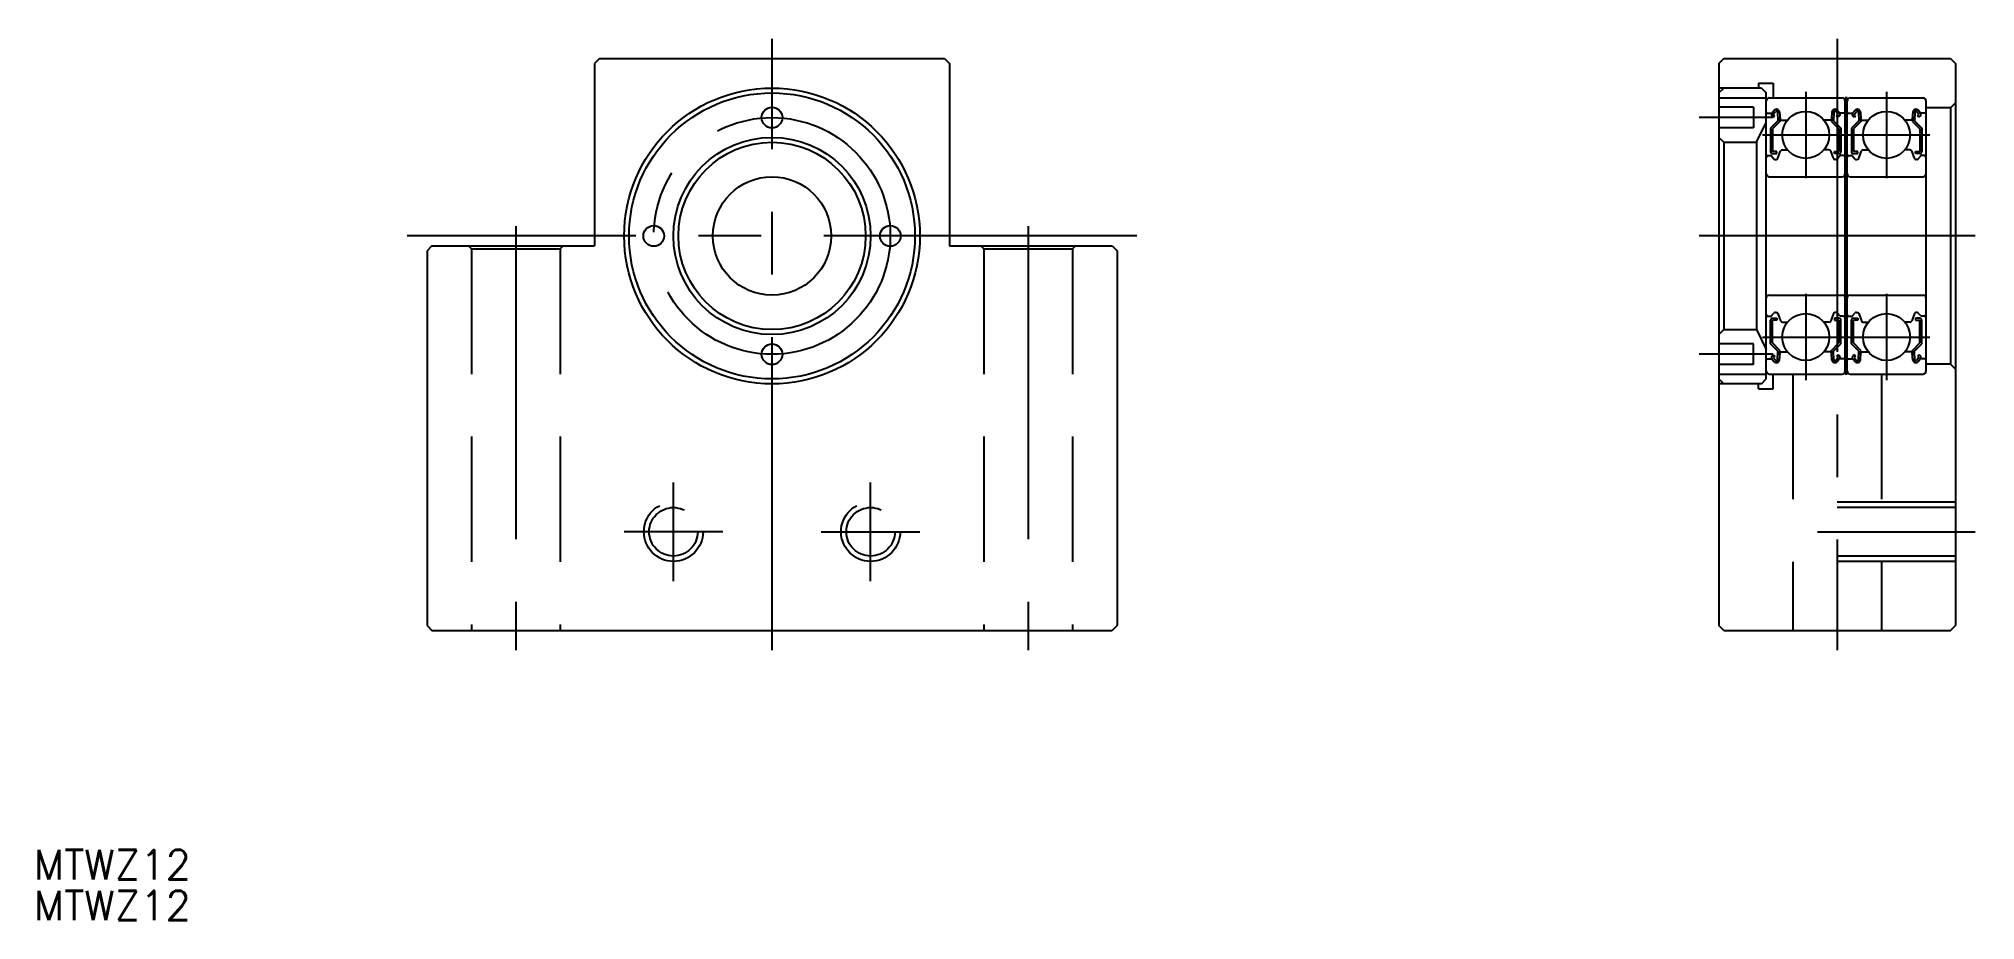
# Model space of a CAD drawing. Extents: x -74 to 122, y -69 to 20.
import ezdxf

# ---------------------------------------------------------------- set-up
doc = ezdxf.new("R2010")
doc.units = 0
doc.linetypes.add('CENTER', pattern=[50.8, 31.75, -6.35, 6.35, -6.35])
doc.linetypes.add('DASHED', pattern=[19.05, 12.7, -6.35])
doc.layers.get('0').update_dxf_attribs({"linetype": 'CONTINUOUS'})
doc.layers.add('CENTER', color=1, linetype='CONTINUOUS')
doc.styles.get("Standard").update_dxf_attribs({"font": 'txt.shx', "height": 3, "bigfont": 'bigfont.shx'})

msp = doc.modelspace()

# ---------------------------------------------------------------- linework, layer by layer
at = {"color": 7, "linetype": 'CONTINUOUS'}
for p, q in [((-17.5, 18), (-18, 17.5)), ((-17.5, 18), (17.5, 18)), ((17.5, 18), (18, 17.5)), ((96.07, 17.5), (96.57, 18)), ((96.57, 18), (119.57, 18)), ((119.57, 18), (120.07, 17.5)), ((-18, 17.5), (-18, -1)), ((18, 17.5), (18, -1)), ((96.07, 17.5), (96.07, -39.5)), ((120.07, 17.5), (120.07, -39.5)), ((96.07, 14.5), (96.57, 15)), ((100.37, 15), (96.07, 15)), ((100.07, 15.5), (100.07, 15)), ((100.07, 15.5), (101.57, 15.5)), ((100.37, 15), (100.87, 14.5)), ((100.87, -14.5), (100.87, 14.5)), ((101.17, 14), (108.57, 14)), ((101.57, 15.5), (101.57, 14)), ((108.87, -14), (108.87, 14)), ((109.07, 14), (108.87, 14)), ((109.07, -14), (109.07, 14)), ((109.37, 14), (116.77, 14)), ((99.57, 13.05), (96.07, 13.05)), ((99.57, 13.05), (99.57, 10.95)), ((100.97, 12.45), (101.43, 12.45)), ((101.43, 12.45), (101.68, 12.75)), ((101.61, 12.04), (101.45, 12.17)), ((101.58, 12.32), (101.83, 12.62)), ((101.73, 12.19), (101.58, 12.32)), ((101.61, 12.04), (101.73, 12.19)), ((102.01, 12.56), (102.05, 11.68)), ((102.21, 12.58), (102.27, 11.84)), ((102.25, 12.07), (102.25, 11.6)), ((107.53, 12.58), (107.47, 11.84)), ((107.49, 12.07), (107.49, 11.6)), ((107.73, 12.56), (107.69, 11.68)), ((108.16, 12.32), (107.91, 12.62)), ((108, 12.19), (108.16, 12.32)), ((108.13, 12.04), (108, 12.19)), ((108.31, 12.45), (108.06, 12.75)), ((108.13, 12.04), (108.28, 12.17)), ((108.77, 12.45), (108.31, 12.45)), ((109.17, 12.45), (109.63, 12.45)), ((109.63, 12.45), (109.88, 12.75)), ((109.81, 12.04), (109.65, 12.17)), ((109.78, 12.32), (110.03, 12.62)), ((109.93, 12.19), (109.78, 12.32)), ((109.81, 12.04), (109.93, 12.19)), ((110.21, 12.56), (110.25, 11.68)), ((110.41, 12.58), (110.47, 11.84)), ((110.45, 12.07), (110.45, 11.6)), ((115.73, 12.58), (115.67, 11.84)), ((115.69, 12.07), (115.69, 11.6)), ((115.93, 12.56), (115.89, 11.68)), ((116.36, 12.32), (116.11, 12.62)), ((116.2, 12.19), (116.36, 12.32)), ((116.33, 12.04), (116.2, 12.19)), ((116.51, 12.45), (116.26, 12.75)), ((116.33, 12.04), (116.48, 12.17)), ((116.97, 12.45), (116.51, 12.45)), ((117.07, 13.7), (117.07, -13.7)), ((119.57, 13), (117.07, 13)), ((120.07, 13.5), (119.57, 13)), ((119.57, 13), (119.57, -13)), ((99.57, 10.95), (96.07, 10.95)), ((96.07, 10), (96.57, 9.5)), ((99.87, 9.5), (100.87, 11.5)), ((102.05, 11.68), (101.3, 10.93)), ((101.3, 10.93), (101.3, 8.55)), ((102.25, 11.6), (101.5, 10.85)), ((101.5, 10.85), (101.5, 8.55)), ((102.37, 11.75), (103.02, 11.75)), ((107.37, 11.75), (106.72, 11.75)), ((107.49, 11.6), (108.24, 10.85)), ((107.69, 11.68), (108.44, 10.93)), ((108.24, 10.85), (108.24, 8.55)), ((108.44, 10.93), (108.44, 8.55)), ((110.25, 11.68), (109.5, 10.93)), ((109.5, 10.93), (109.5, 8.55)), ((110.45, 11.6), (109.7, 10.85)), ((109.7, 10.85), (109.7, 8.55)), ((110.57, 11.75), (111.22, 11.75)), ((115.57, 11.75), (114.92, 11.75)), ((115.69, 11.6), (116.44, 10.85)), ((115.89, 11.68), (116.64, 10.93)), ((116.44, 10.85), (116.44, 8.55)), ((116.64, 10.93), (116.64, 8.55)), ((96.57, 9.5), (96.57, -9.5)), ((96.57, 9.5), (99.87, 9.5)), ((99.87, 9.5), (99.87, -9.5)), ((101.07, 8.15), (101.37, 8.15)), ((101.37, 8.15), (101.64, 7.82)), ((101.95, 8.55), (101.5, 8.55)), ((101.5, 8.35), (101.95, 8.35)), ((101.95, 8.35), (101.95, 8.55)), ((102.05, 7.88), (102.32, 8.62)), ((102.51, 8.75), (103.02, 8.75)), ((107.23, 8.75), (106.72, 8.75)), ((107.69, 7.88), (107.42, 8.62)), ((107.79, 8.55), (108.24, 8.55)), ((107.79, 8.35), (107.79, 8.55)), ((108.24, 8.35), (107.79, 8.35)), ((108.37, 8.15), (108.09, 7.82)), ((108.67, 8.15), (108.37, 8.15)), ((109.27, 8.15), (109.57, 8.15)), ((109.57, 8.15), (109.84, 7.82)), ((110.15, 8.55), (109.7, 8.55)), ((109.7, 8.35), (110.15, 8.35)), ((110.15, 8.35), (110.15, 8.55)), ((110.25, 7.88), (110.52, 8.62)), ((110.71, 8.75), (111.22, 8.75)), ((115.43, 8.75), (114.92, 8.75)), ((115.89, 7.88), (115.62, 8.62)), ((115.99, 8.35), (115.99, 8.55)), ((115.99, 8.55), (116.44, 8.55)), ((116.44, 8.35), (115.99, 8.35)), ((116.57, 8.15), (116.29, 7.82)), ((116.87, 8.15), (116.57, 8.15)), ((101.17, 6), (108.57, 6)), ((101.8, 7.75), (101.86, 7.75)), ((107.94, 7.75), (107.87, 7.75)), ((109.37, 6), (116.77, 6)), ((110, 7.75), (110.06, 7.75)), ((116.14, 7.75), (116.07, 7.75)), ((-34.5, -1), (-35, -1.5)), ((-35, -1.5), (-35, -39.5)), ((-34.5, -1), (-18, -1)), ((18, -1), (34.5, -1)), ((34.5, -1), (35, -1.5)), ((35, -1.5), (35, -39.5)), ((101.17, -6), (108.57, -6)), ((101.37, -8.15), (101.64, -7.82)), ((101.8, -7.75), (101.86, -7.75)), ((107.94, -7.75), (107.87, -7.75)), ((108.37, -8.15), (108.09, -7.82)), ((109.37, -6), (116.77, -6)), ((109.57, -8.15), (109.84, -7.82)), ((110, -7.75), (110.06, -7.75)), ((116.14, -7.75), (116.07, -7.75)), ((116.57, -8.15), (116.29, -7.82)), ((96.07, -10), (96.57, -9.5)), ((96.57, -9.5), (99.87, -9.5)), ((99.87, -9.5), (100.87, -11.5)), ((101.07, -8.15), (101.37, -8.15)), ((101.3, -10.93), (101.3, -8.55)), ((101.5, -8.35), (101.95, -8.35)), ((101.95, -8.55), (101.5, -8.55)), ((101.5, -10.85), (101.5, -8.55)), ((101.95, -8.35), (101.95, -8.55)), ((102.05, -7.88), (102.32, -8.62)), ((102.51, -8.75), (103.02, -8.75)), ((102.64, -8.75), (102.64, -8.75)), ((102.76, -8.75), (102.76, -8.75)), ((107.23, -8.75), (106.72, -8.75)), ((107.69, -7.88), (107.42, -8.62)), ((107.79, -8.35), (107.79, -8.55)), ((108.24, -8.35), (107.79, -8.35)), ((107.79, -8.55), (108.24, -8.55)), ((108.24, -10.85), (108.24, -8.55)), ((108.67, -8.15), (108.37, -8.15)), ((108.44, -10.93), (108.44, -8.55)), ((109.27, -8.15), (109.57, -8.15)), ((109.5, -10.93), (109.5, -8.55)), ((109.7, -8.35), (110.15, -8.35)), ((110.15, -8.55), (109.7, -8.55)), ((109.7, -10.85), (109.7, -8.55)), ((110.15, -8.35), (110.15, -8.55)), ((110.25, -7.88), (110.52, -8.62)), ((110.71, -8.75), (111.22, -8.75)), ((110.84, -8.75), (110.84, -8.75)), ((110.96, -8.75), (110.96, -8.75)), ((115.43, -8.75), (114.92, -8.75)), ((115.89, -7.88), (115.62, -8.62)), ((116.44, -8.35), (115.99, -8.35)), ((115.99, -8.35), (115.99, -8.55)), ((115.99, -8.55), (116.44, -8.55)), ((116.44, -10.85), (116.44, -8.55)), ((116.87, -8.15), (116.57, -8.15)), ((116.64, -10.93), (116.64, -8.55)), ((99.57, -10.95), (96.07, -10.95)), ((99.57, -13.05), (99.57, -10.95)), ((102.05, -11.68), (101.3, -10.93)), ((102.25, -11.6), (101.5, -10.85)), ((102.01, -12.56), (102.05, -11.68)), ((102.25, -12.07), (102.25, -11.6)), ((102.37, -11.75), (103.02, -11.75)), ((107.37, -11.75), (106.72, -11.75)), ((107.49, -11.6), (108.24, -10.85)), ((107.49, -12.07), (107.49, -11.6)), ((107.69, -11.68), (108.44, -10.93)), ((107.73, -12.56), (107.69, -11.68)), ((110.25, -11.68), (109.5, -10.93)), ((110.45, -11.6), (109.7, -10.85)), ((110.21, -12.56), (110.25, -11.68)), ((110.45, -12.07), (110.45, -11.6)), ((110.57, -11.75), (111.22, -11.75)), ((115.57, -11.75), (114.92, -11.75)), ((115.69, -11.6), (116.44, -10.85)), ((115.69, -12.07), (115.69, -11.6)), ((115.89, -11.68), (116.64, -10.93)), ((115.93, -12.56), (115.89, -11.68)), ((99.57, -13.05), (96.07, -13.05)), ((100.97, -12.45), (101.43, -12.45)), ((101.43, -12.45), (101.68, -12.75)), ((101.61, -12.04), (101.45, -12.17)), ((101.73, -12.19), (101.58, -12.32)), ((101.58, -12.32), (101.83, -12.62)), ((101.61, -12.04), (101.73, -12.19)), ((102.21, -12.58), (102.27, -11.84)), ((107.53, -12.58), (107.47, -11.84)), ((108.16, -12.32), (107.91, -12.62)), ((108.13, -12.04), (108, -12.19)), ((108, -12.19), (108.16, -12.32)), ((108.31, -12.45), (108.06, -12.75)), ((108.13, -12.04), (108.28, -12.17)), ((108.77, -12.45), (108.31, -12.45)), ((109.17, -12.45), (109.63, -12.45)), ((109.63, -12.45), (109.88, -12.75)), ((109.81, -12.04), (109.65, -12.17)), ((109.93, -12.19), (109.78, -12.32)), ((109.78, -12.32), (110.03, -12.62)), ((109.81, -12.04), (109.93, -12.19)), ((110.41, -12.58), (110.47, -11.84)), ((115.73, -12.58), (115.67, -11.84)), ((116.36, -12.32), (116.11, -12.62)), ((116.33, -12.04), (116.2, -12.19)), ((116.2, -12.19), (116.36, -12.32)), ((116.51, -12.45), (116.26, -12.75)), ((116.33, -12.04), (116.48, -12.17)), ((116.97, -12.45), (116.51, -12.45)), ((119.57, -13), (117.07, -13)), ((120.07, -13.5), (119.57, -13)), ((96.07, -14.5), (96.57, -15)), ((100.37, -15), (96.07, -15)), ((100.07, -15.5), (100.07, -15)), ((100.07, -15.5), (101.57, -15.5)), ((100.37, -15), (100.87, -14.5)), ((101.17, -14), (108.57, -14)), ((101.57, -15.5), (101.57, -14)), ((109.07, -14), (108.87, -14)), ((109.37, -14), (116.77, -14)), ((-35, -39.5), (-34.5, -40)), ((-34.5, -40), (34.5, -40)), ((35, -39.5), (34.5, -40)), ((96.57, -40), (96.07, -39.5)), ((96.57, -40), (119.57, -40)), ((119.57, -40), (120.07, -39.5))]:
    msp.add_line(p, q, dxfattribs=at)
for p, q in [((96.07, 14), (100.87, 14)), ((96.07, -14), (100.87, -14))]:
    msp.add_line(p, q)
at = {"color": 3, "linetype": 'DASHED'}
for p, q in [((-30.5, -1.3), (-30.8, -1)), ((-30.5, -1.3), (-21.5, -1.3)), ((-30.5, -1.3), (-30.5, -40)), ((-21.5, -1.3), (-21.2, -1)), ((-21.5, -1.3), (-21.5, -40)), ((21.5, -1.3), (21.2, -1)), ((21.5, -1.3), (21.5, -40)), ((21.5, -1.3), (30.5, -1.3)), ((30.5, -1.3), (30.8, -1)), ((30.5, -1.3), (30.5, -40)), ((103.57, -14), (103.57, -40)), ((112.57, -14), (112.57, -40)), ((120.07, -27), (108.07, -27)), ((120.07, -27.54), (108.07, -27.54)), ((120.07, -32.46), (108.07, -32.46)), ((120.07, -33), (108.07, -33))]:
    msp.add_line(p, q, dxfattribs=at)
at = {"color": 7, "linetype": 'CONTINUOUS'}
for centre, radius in [((0, 0), 15), ((0, 0), 14.5), ((0, 12), 1.05), ((104.87, 10.25), 2.38), ((113.07, 10.25), 2.38), ((0, 0), 10), ((0, 0), 9.5), ((0, 0), 6), ((-12, 0), 1.05), ((12, 0), 1.05), ((104.87, -10.25), 2.38), ((113.07, -10.25), 2.38), ((0, -12), 1.05)]:
    msp.add_circle(centre, radius, dxfattribs=at)
at = {"color": 3, "linetype": 'DASHED'}
for centre, radius in [((-10, -30), 3), ((10, -30), 3), ((-10, -30), 2.46), ((10, -30), 2.46)]:
    msp.add_circle(centre, radius, dxfattribs=at)
at = {"color": 7, "linetype": 'CONTINUOUS'}
for centre, radius, start, end in [((101.17, 13.7), 0.3, 90, 180), ((108.57, 13.7), 0.3, 0, 90), ((109.37, 13.7), 0.3, 90, 180), ((116.77, 13.7), 0.3, 0, 90), ((100.97, 12.55), 0.1, 180, 270), ((101.58, 12.32), 0.2, 140.002, 230.0863), ((101.91, 12.55), 0.3, 4.9968, 140.002), ((101.91, 12.56), 0.1, 2.8198, 140.0022), ((102.37, 11.85), 0.1, 184.9968, 269.9991), ((107.37, 11.85), 0.1, 270.0009, 355.0032), ((107.83, 12.55), 0.3, 39.998, 175.0032), ((107.83, 12.56), 0.1, 39.9978, 177.1802), ((108.16, 12.32), 0.2, 309.9137, 39.998), ((108.77, 12.55), 0.1, 270, 0), ((109.17, 12.55), 0.1, 180, 270), ((109.78, 12.32), 0.2, 140.002, 230.0863), ((110.11, 12.55), 0.3, 4.9968, 140.002), ((110.11, 12.56), 0.1, 2.8198, 140.0022), ((110.57, 11.85), 0.1, 184.9968, 269.9991), ((115.57, 11.85), 0.1, 270.0009, 355.0032), ((116.03, 12.55), 0.3, 39.998, 175.0032), ((116.03, 12.56), 0.1, 39.9978, 177.1802), ((116.36, 12.32), 0.2, 309.9137, 39.998), ((116.97, 12.55), 0.1, 270, 0), ((101.07, 7.95), 0.2, 90, 180), ((101.5, 8.55), 0.2, 180, 270), ((101.86, 7.95), 0.2, 270, 339.9916), ((102.51, 8.55), 0.2, 90, 159.9916), ((107.23, 8.55), 0.2, 20.0084, 90), ((107.87, 7.95), 0.2, 200.0084, 270), ((108.24, 8.55), 0.2, 270, 0), ((108.67, 7.95), 0.2, 0, 90), ((109.27, 7.95), 0.2, 90, 180), ((109.7, 8.55), 0.2, 180, 270), ((110.06, 7.95), 0.2, 270, 339.9916), ((110.71, 8.55), 0.2, 90, 159.9916), ((115.43, 8.55), 0.2, 20.0084, 90), ((116.07, 7.95), 0.2, 200.0084, 270), ((116.44, 8.55), 0.2, 270, 0), ((116.87, 7.95), 0.2, 0, 90), ((101.17, 6.3), 0.3, 180, 270), ((101.8, 7.95), 0.2, 219.9952, 270), ((107.94, 7.95), 0.2, 270, 320.0048), ((108.57, 6.3), 0.3, 270, 0), ((109.37, 6.3), 0.3, 180, 270), ((110, 7.95), 0.2, 219.9952, 270), ((116.14, 7.95), 0.2, 270, 320.0048), ((116.77, 6.3), 0.3, 270, 0), ((101.17, -6.3), 0.3, 90, 180), ((101.8, -7.95), 0.2, 90, 140.0048), ((101.86, -7.95), 0.2, 20.0084, 90), ((107.87, -7.95), 0.2, 90, 159.9916), ((107.94, -7.95), 0.2, 39.9952, 90), ((108.57, -6.3), 0.3, 0, 90), ((109.37, -6.3), 0.3, 90, 180), ((110, -7.95), 0.2, 90, 140.0048), ((110.06, -7.95), 0.2, 20.0084, 90), ((116.07, -7.95), 0.2, 90, 159.9916), ((116.14, -7.95), 0.2, 39.9952, 90), ((116.77, -6.3), 0.3, 0, 90), ((101.07, -7.95), 0.2, 180, 270), ((101.5, -8.55), 0.2, 90, 180), ((102.51, -8.55), 0.2, 200.0084, 270), ((107.23, -8.55), 0.2, 270, 339.9916), ((108.24, -8.55), 0.2, 0, 90), ((108.67, -7.95), 0.2, 270, 0), ((109.27, -7.95), 0.2, 180, 270), ((109.7, -8.55), 0.2, 90, 180), ((110.71, -8.55), 0.2, 200.0084, 270), ((115.43, -8.55), 0.2, 270, 339.9916), ((116.44, -8.55), 0.2, 0, 90), ((116.87, -7.95), 0.2, 270, 0), ((102.37, -11.85), 0.1, 90.0009, 175.0032), ((107.37, -11.85), 0.1, 4.9968, 89.9991), ((110.57, -11.85), 0.1, 90.0009, 175.0032), ((115.57, -11.85), 0.1, 4.9968, 89.9991), ((100.97, -12.55), 0.1, 90, 180), ((101.17, -13.7), 0.3, 180, 270), ((101.58, -12.32), 0.2, 129.9137, 219.998), ((101.91, -12.55), 0.3, 219.998, 355.0032), ((101.91, -12.56), 0.1, 219.9978, 357.1802), ((107.83, -12.55), 0.3, 184.9968, 320.002), ((107.83, -12.56), 0.1, 182.8198, 320.0022), ((108.16, -12.32), 0.2, 320.002, 50.0863), ((108.57, -13.7), 0.3, 270, 0), ((108.77, -12.55), 0.1, 0, 90), ((109.17, -12.55), 0.1, 90, 180), ((109.37, -13.7), 0.3, 180, 270), ((109.78, -12.32), 0.2, 129.9137, 219.998), ((110.11, -12.55), 0.3, 219.998, 355.0032), ((110.11, -12.56), 0.1, 219.9978, 357.1802), ((116.03, -12.55), 0.3, 184.9968, 320.002), ((116.03, -12.56), 0.1, 182.8198, 320.0022), ((116.36, -12.32), 0.2, 320.002, 50.0863), ((116.77, -13.7), 0.3, 270, 0), ((116.97, -12.55), 0.1, 0, 90)]:
    msp.add_arc(centre, radius, start, end, dxfattribs=at)
at = {"layer": 'CENTER', "color": 1, "linetype": 'CENTER'}
for p, q in [((0, -42), (0, 20)), ((108.07, 20), (108.07, -42)), ((104.87, 14.63), (104.87, 5.87)), ((113.07, 14.63), (113.07, 5.87)), ((101.57, 12), (94.07, 12)), ((100.49, 10.25), (117.45, 10.25)), ((37, 0), (-37, 0)), ((-26, 1), (-26, -42)), ((26, 1), (26, -42)), ((122.07, 0), (94.07, 0)), ((104.87, -5.87), (104.87, -14.63)), ((113.07, -5.87), (113.07, -14.63)), ((100.49, -10.25), (117.45, -10.25)), ((101.57, -12), (94.07, -12)), ((-10, -35), (-10, -25)), ((10, -35), (10, -25)), ((-5, -30), (-15, -30)), ((5, -30), (15, -30)), ((106.07, -30), (122.07, -30))]:
    msp.add_line(p, q, dxfattribs=at)
msp.add_circle((0, 0), 12, dxfattribs=at)

# ---------------------------------------------------------------- texts
at = {"color": 7, "linetype": 'CONTINUOUS'}
for p in [(-74.9, -65.26), (-74.9, -69.4)]:
    msp.add_text('MTWZ12', height=3, dxfattribs=at).set_placement(p)

doc.saveas('drawing.dxf')
